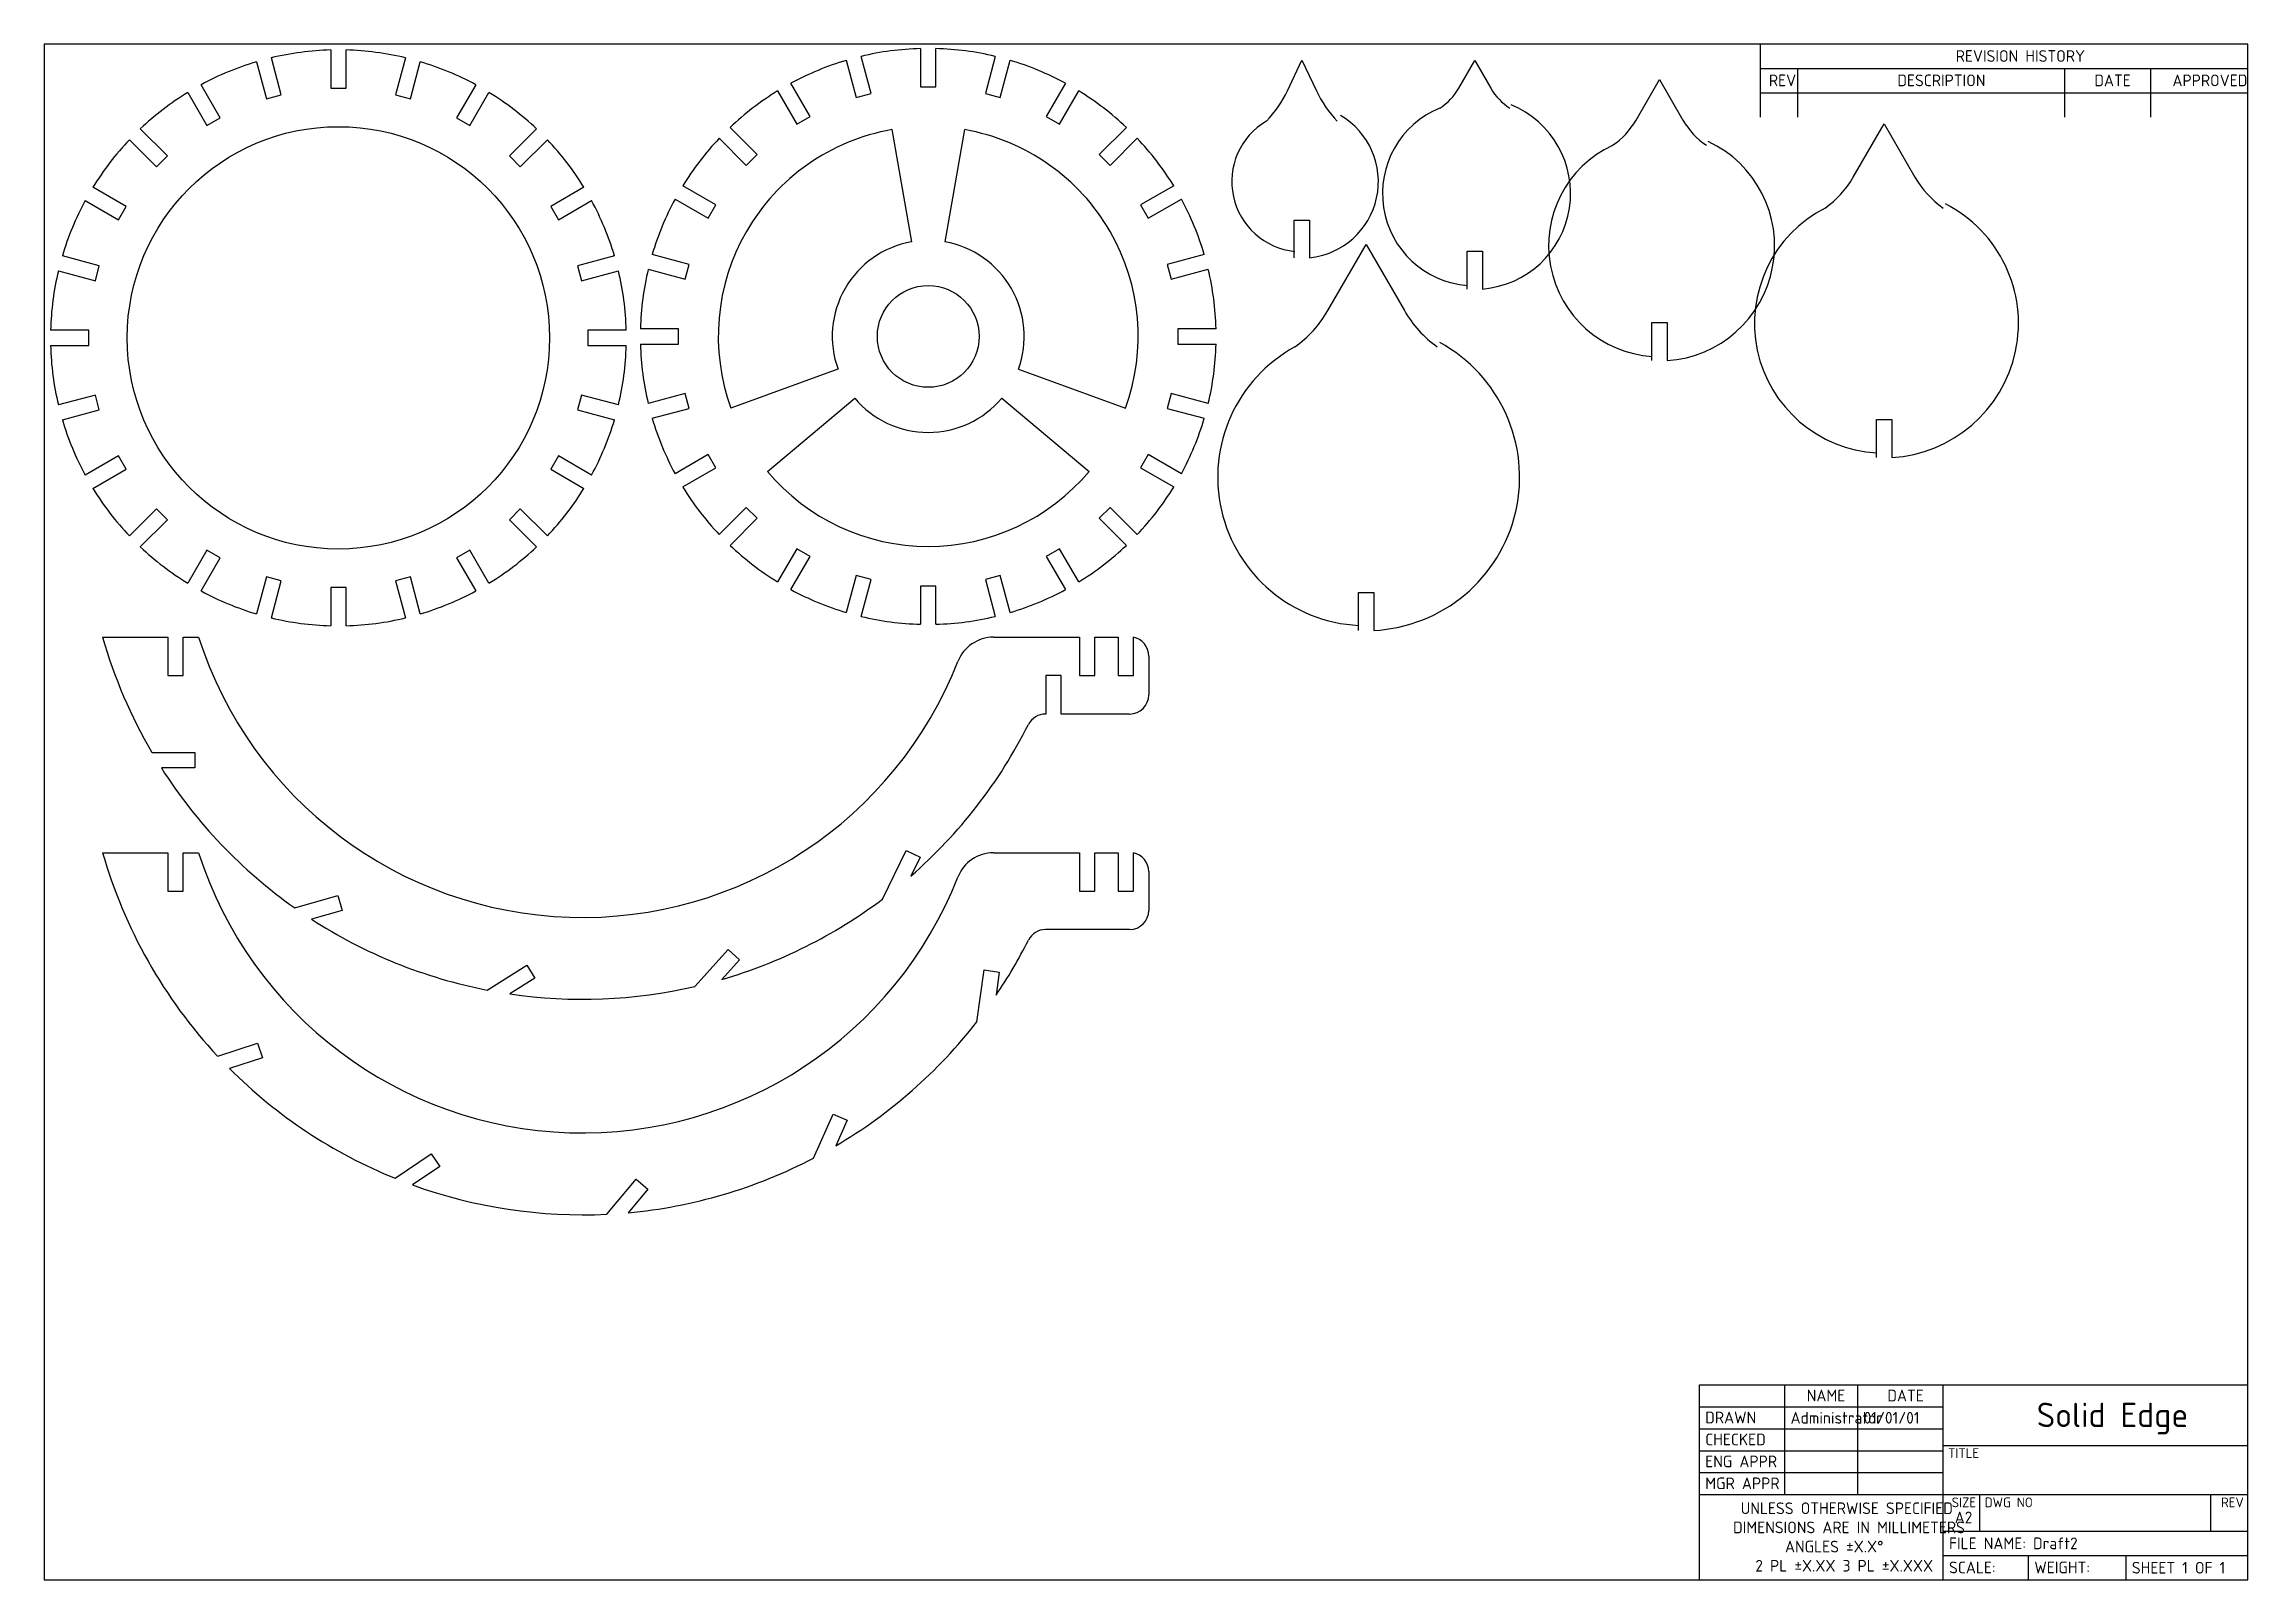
# Model space of a CAD drawing. Header units: millimetres. Extents: x 10 to 584, y 10 to 410.
import ezdxf
from ezdxf.enums import TextEntityAlignment as Align

# ---------------------------------------------------------------- set-up
doc = ezdxf.new("R2010")
doc.units = ezdxf.units.MM
for name, color, linetype in [('BLATT_1', 7, 'Continuous'), ('BLATT_2', 7, 'Continuous'), ('BLATT_3', 7, 'Continuous'), ('BLATT_4', 7, 'Continuous'), ('BLATT_5', 7, 'Continuous'), ('Default', 7, 'Continuous'), ('RING_1', 7, 'Continuous'), ('RING_2', 7, 'Continuous'), ('RIPPE_1', 7, 'Continuous'), ('RIPPE_2', 7, 'Continuous')]:
    doc.layers.add(name, color=color, linetype=linetype)
doc.styles.add('SEACAD_seiso_ttf', font='seiso.ttf')
doc.styles.add('SEACAD_seiso_ttfB', font='seiso.ttf')

# ---------------------------------------------------------------- blocks, each defined once
blk = doc.blocks.new('SE')
at = {"layer": 'RING_1', "color": 7, "linetype": 'Continuous'}
for p, q in [((84.66, 408.46), (84.66, 398.49)), ((88.66, 398.49), (88.66, 408.46)), ((65.32, 405.39), (67.9, 395.75)), ((71.77, 396.79), (69.19, 406.42)), ((104.13, 406.42), (101.55, 396.79)), ((105.41, 395.75), (107.99, 405.39)), ((47.44, 397.41), (52.43, 388.78)), ((55.89, 390.78), (50.9, 399.41)), ((67.9, 395.75), (71.77, 396.79)), ((84.66, 398.49), (88.66, 398.49)), ((101.55, 396.79), (105.41, 395.75)), ((122.41, 399.41), (117.43, 390.78)), ((120.89, 388.78), (125.88, 397.41)), ((52.43, 388.78), (55.89, 390.78)), ((117.43, 390.78), (120.89, 388.78)), ((32.23, 385.08), (39.28, 378.03)), ((42.11, 380.86), (35.06, 387.91)), ((138.26, 387.91), (131.21, 380.86)), ((134.03, 378.03), (141.09, 385.08)), ((39.28, 378.03), (42.11, 380.86)), ((131.21, 380.86), (134.03, 378.03)), ((20.73, 369.24), (29.37, 364.25)), ((31.37, 367.72), (22.73, 372.7)), ((29.37, 364.25), (31.37, 367.72)), ((150.59, 372.7), (141.95, 367.72)), ((141.95, 367.72), (143.95, 364.25)), ((143.95, 364.25), (152.59, 369.24)), ((13.72, 350.96), (23.36, 348.38)), ((24.39, 352.24), (14.76, 354.82)), ((23.36, 348.38), (24.39, 352.24)), ((158.56, 354.82), (148.93, 352.24)), ((148.93, 352.24), (149.96, 348.38)), ((149.96, 348.38), (159.59, 350.96)), ((21.66, 335.49), (11.68, 335.49)), ((21.66, 331.49), (21.66, 335.49)), ((151.66, 335.49), (151.66, 331.49)), ((161.63, 335.49), (151.66, 335.49)), ((11.68, 331.49), (21.66, 331.49)), ((151.66, 331.49), (161.63, 331.49)), ((23.36, 318.59), (13.72, 316.01)), ((24.39, 314.73), (23.36, 318.59)), ((149.96, 318.59), (148.93, 314.73)), ((159.59, 316.01), (149.96, 318.59)), ((14.76, 312.15), (24.39, 314.73)), ((148.93, 314.73), (158.56, 312.15)), ((29.37, 302.72), (20.73, 297.73)), ((22.73, 294.27), (31.37, 299.25)), ((31.37, 299.25), (29.37, 302.72)), ((143.95, 302.72), (141.95, 299.25)), ((141.95, 299.25), (150.59, 294.27)), ((152.59, 297.73), (143.95, 302.72)), ((39.28, 288.94), (32.23, 281.89)), ((42.11, 286.11), (39.28, 288.94)), ((134.03, 288.94), (131.21, 286.11)), ((141.09, 281.89), (134.03, 288.94)), ((35.06, 279.06), (42.11, 286.11)), ((131.21, 286.11), (138.26, 279.06)), ((52.43, 278.19), (47.44, 269.56)), ((50.9, 267.56), (55.89, 276.19)), ((55.89, 276.19), (52.43, 278.19)), ((120.89, 278.19), (117.43, 276.19)), ((117.43, 276.19), (122.41, 267.56)), ((125.88, 269.56), (120.89, 278.19)), ((67.9, 271.22), (65.32, 261.58)), ((71.77, 270.18), (67.9, 271.22)), ((69.19, 260.55), (71.77, 270.18)), ((105.41, 271.22), (101.55, 270.18)), ((101.55, 270.18), (104.13, 260.55)), ((107.99, 261.58), (105.41, 271.22)), ((84.66, 268.49), (84.66, 258.51)), ((88.66, 268.49), (84.66, 268.49)), ((88.66, 258.51), (88.66, 268.49))]:
    blk.add_line(p, q, dxfattribs=at)
blk.add_circle((86.66, 333.49), 55, dxfattribs=at)
for start, end in [(91.52807, 103.47193), (76.52807, 88.47193), (106.52807, 118.47193), (61.52807, 73.47193), (121.52807, 133.47193), (46.52807, 58.47193), (136.52807, 148.47193), (31.52807, 43.47193), (151.52807, 163.47193), (16.52807, 28.47193), (166.52807, 178.47193), (1.52807, 13.47193), (181.52807, 193.47193), (346.52807, 358.47193), (196.52807, 208.47193), (331.52807, 343.47193), (211.52807, 223.47193), (316.52807, 328.47193), (226.52807, 238.47193), (301.52807, 313.47193), (241.52807, 253.47193), (286.52807, 298.47193), (256.52807, 268.47193), (271.52807, 283.47193)]:
    blk.add_arc((86.66, 333.49), 75, start, end, dxfattribs=at)
blk = doc.blocks.new('SE1')
at = {"layer": 'RING_2', "color": 7, "linetype": 'Continuous'}
for p, q in [((238.28, 408.84), (238.28, 398.86)), ((242.28, 398.86), (242.28, 408.84)), ((218.94, 405.77), (221.52, 396.13)), ((225.38, 397.17), (222.8, 406.8)), ((257.75, 406.8), (255.17, 397.17)), ((259.03, 396.13), (261.61, 405.77)), ((201.06, 397.79), (206.04, 389.16)), ((209.51, 391.16), (204.52, 399.79)), ((221.52, 396.13), (225.38, 397.17)), ((238.28, 398.86), (242.28, 398.86)), ((255.17, 397.17), (259.03, 396.13)), ((276.03, 399.79), (271.04, 391.16)), ((274.51, 389.16), (279.49, 397.79)), ((206.04, 389.16), (209.51, 391.16)), ((271.04, 391.16), (274.51, 389.16)), ((185.85, 385.46), (192.9, 378.41)), ((195.73, 381.24), (188.68, 388.29)), ((230.78, 387.72), (235.94, 358.48)), ((249.77, 387.72), (244.62, 358.48)), ((291.88, 388.29), (284.82, 381.24)), ((287.65, 378.41), (294.7, 385.46)), ((192.9, 378.41), (195.73, 381.24)), ((284.82, 381.24), (287.65, 378.41)), ((174.35, 369.62), (182.98, 364.63)), ((184.98, 368.1), (176.35, 373.08)), ((182.98, 364.63), (184.98, 368.1)), ((304.21, 373.08), (295.57, 368.1)), ((295.57, 368.1), (297.57, 364.63)), ((297.57, 364.63), (306.21, 369.62)), ((167.34, 351.34), (176.97, 348.76)), ((178.01, 352.62), (168.38, 355.2)), ((176.97, 348.76), (178.01, 352.62)), ((312.18, 355.2), (302.54, 352.62)), ((302.54, 352.62), (303.58, 348.76)), ((303.58, 348.76), (313.21, 351.34)), ((175.28, 335.86), (165.3, 335.86)), ((175.28, 331.86), (175.28, 335.86)), ((315.25, 335.86), (305.28, 335.86)), ((305.28, 335.86), (305.28, 331.86)), ((165.3, 331.86), (175.28, 331.86)), ((305.28, 331.86), (315.25, 331.86)), ((216.78, 325.31), (188.88, 315.16)), ((263.77, 325.31), (291.67, 315.16)), ((176.97, 318.97), (167.34, 316.39)), ((178.01, 315.11), (176.97, 318.97)), ((198.38, 298.71), (221.13, 317.79)), ((259.43, 317.79), (282.17, 298.71)), ((303.58, 318.97), (302.54, 315.11)), ((313.21, 316.39), (303.58, 318.97)), ((168.38, 312.53), (178.01, 315.11)), ((302.54, 315.11), (312.18, 312.53)), ((182.98, 303.1), (174.35, 298.11)), ((176.35, 294.65), (184.98, 299.63)), ((184.98, 299.63), (182.98, 303.1)), ((297.57, 303.1), (295.57, 299.63)), ((295.57, 299.63), (304.21, 294.65)), ((306.21, 298.11), (297.57, 303.1)), ((192.9, 289.32), (185.85, 282.26)), ((195.73, 286.49), (192.9, 289.32)), ((287.65, 289.32), (284.82, 286.49)), ((294.7, 282.26), (287.65, 289.32)), ((188.68, 279.44), (195.73, 286.49)), ((284.82, 286.49), (291.88, 279.44)), ((206.04, 278.57), (201.06, 269.94)), ((204.52, 267.94), (209.51, 276.57)), ((209.51, 276.57), (206.04, 278.57)), ((274.51, 278.57), (271.04, 276.57)), ((271.04, 276.57), (276.03, 267.94)), ((279.49, 269.94), (274.51, 278.57)), ((221.52, 271.6), (218.94, 261.96)), ((225.38, 270.56), (221.52, 271.6)), ((222.8, 260.93), (225.38, 270.56)), ((259.03, 271.6), (255.17, 270.56)), ((255.17, 270.56), (257.75, 260.93)), ((261.61, 261.96), (259.03, 271.6)), ((242.28, 268.86), (238.28, 268.86)), ((238.28, 268.86), (238.28, 258.89)), ((242.28, 258.89), (242.28, 268.86))]:
    blk.add_line(p, q, dxfattribs=at)
blk.add_circle((240.28, 333.86), 13.25, dxfattribs=at)
for radius, start, end in [(75, 91.52807, 103.47193), (75, 76.52807, 88.47193), (75, 106.52807, 118.47193), (75, 61.52807, 73.47193), (75, 121.52807, 133.47193), (75, 46.52807, 58.47193), (75, 136.52807, 148.47193), (54.69, 100, 200), (54.69, 340, 80), (75, 31.52807, 43.47193), (75, 151.52807, 163.47193), (75, 16.52807, 28.47193), (25, 100, 200), (25, 340, 80), (75, 166.52807, 178.47193), (75, 1.52807, 13.47193), (75, 181.52807, 193.47193), (75, 346.52807, 358.47193), (25, 220, 320), (75, 196.52807, 208.47193), (75, 331.52807, 343.47193), (54.69, 220, 320), (75, 211.52807, 223.47193), (75, 316.52807, 328.47193), (75, 226.52807, 238.47193), (75, 301.52807, 313.47193), (75, 241.52807, 253.47193), (75, 286.52807, 298.47193), (75, 256.52807, 268.47193), (75, 271.52807, 283.47193)]:
    blk.add_arc((240.28, 333.86), radius, start, end, dxfattribs=at)
blk = doc.blocks.new('SE2')
at = {"layer": 'RIPPE_1', "color": 7, "linetype": 'Continuous'}
for p, q in [((25.25, 255.52), (42.25, 255.52)), ((42.25, 255.52), (42.25, 245.52)), ((46.25, 255.52), (50.25, 255.52)), ((46.25, 245.52), (46.25, 255.52)), ((257.3, 255.52), (279.71, 255.52)), ((279.71, 255.52), (279.71, 245.52)), ((283.71, 255.52), (289.71, 255.52)), ((283.71, 245.52), (283.71, 255.52)), ((289.71, 255.52), (289.71, 245.52)), ((293.71, 245.52), (293.71, 255.52)), ((297.71, 250.62), (297.71, 240.52)), ((42.25, 245.52), (46.25, 245.52)), ((270.88, 245.52), (270.88, 235.52)), ((274.88, 245.52), (270.88, 245.52)), ((274.88, 235.52), (274.88, 245.52)), ((279.71, 245.52), (283.71, 245.52)), ((289.71, 245.52), (293.71, 245.52)), ((270.88, 235.52), (270.84, 235.52)), ((292.71, 235.52), (274.88, 235.52)), ((38.11, 225.48), (49.3, 225.48)), ((49.3, 225.48), (49.3, 221.48)), ((49.3, 221.48), (40.55, 221.48)), ((228.39, 187.33), (234.57, 200)), ((234.57, 200), (238.17, 198.25)), ((238.17, 198.25), (235.76, 193.3)), ((75.31, 185.01), (86.5, 188.22)), ((87.6, 184.37), (79.63, 182.09)), ((86.5, 188.22), (87.6, 184.37)), ((179.52, 164.57), (188.18, 174.18)), ((188.18, 174.18), (191.16, 171.51)), ((125.39, 163.63), (135.73, 170.09)), ((137.85, 166.7), (131.32, 162.62)), ((135.73, 170.09), (137.85, 166.7)), ((191.16, 171.51), (186.56, 166.4))]:
    blk.add_line(p, q, dxfattribs=at)
for centre, radius, start, end in [((150.25, 291.23), 130, 195.94237, 210.38191), ((150.25, 287.54), 105, 197.75279, 338.57068), ((257.3, 245.52), 10, 90, 158.57068), ((292.71, 250.62), 5, 0, 78.46304), ((270.84, 230.52), 5, 90, 153.27668), ((292.71, 240.52), 5, 270, 0), ((150.25, 291.23), 130, 311.12481, 333.27668), ((150.25, 291.23), 130, 212.44778, 234.79311), ((150.25, 291.23), 130, 286.2149, 306.9468), ((150.25, 291.23), 130, 237.0927, 258.97455), ((150.25, 291.23), 130, 261.6249, 283.01083)]:
    blk.add_arc(centre, radius, start, end, dxfattribs=at)
blk = doc.blocks.new('SE3')
at = {"layer": 'RIPPE_2', "color": 7, "linetype": 'Continuous'}
for p, q in [((25.25, 199.38), (42.25, 199.38)), ((42.25, 199.38), (42.25, 189.38)), ((46.25, 199.38), (50.25, 199.38)), ((46.25, 189.38), (46.25, 199.38)), ((257.3, 199.38), (279.71, 199.38)), ((279.71, 199.38), (279.71, 189.38)), ((283.71, 199.38), (289.71, 199.38)), ((283.71, 189.38), (283.71, 199.38)), ((289.71, 199.38), (289.71, 189.38)), ((293.71, 189.38), (293.71, 199.38)), ((297.71, 194.48), (297.71, 184.38)), ((42.25, 189.38), (46.25, 189.38)), ((279.71, 189.38), (283.71, 189.38)), ((289.71, 189.38), (293.71, 189.38)), ((292.71, 179.38), (270.84, 179.38)), ((252.94, 155.37), (254.84, 168.86)), ((254.84, 168.86), (258.8, 168.3)), ((258.8, 168.3), (257.95, 162.28)), ((55.22, 146.39), (65.63, 149.78)), ((65.63, 149.78), (66.87, 145.97)), ((66.87, 145.97), (58.31, 143.19)), ((210.4, 119.84), (215.52, 131.34)), ((215.52, 131.34), (219.17, 129.71)), ((219.17, 129.71), (216.22, 123.07)), ((101.41, 114.61), (110.84, 120.97)), ((110.84, 120.97), (113.08, 117.66)), ((113.08, 117.66), (105.97, 112.86)), ((156.58, 105.24), (164.22, 114.35)), ((167.28, 111.78), (162.12, 105.63)), ((164.22, 114.35), (167.28, 111.78))]:
    blk.add_line(p, q, dxfattribs=at)
for centre, radius, start, end in [((150.25, 235.09), 130, 195.94237, 223.02328), ((150.25, 231.4), 105, 197.75279, 338.57068), ((257.3, 189.38), 10, 90, 158.57068), ((292.71, 194.48), 5, 0, 78.46304), ((292.71, 184.38), 5, 270, 0), ((270.84, 174.38), 5, 90, 153.27668), ((150.25, 235.09), 130, 325.9397, 333.27668), ((150.25, 235.09), 130, 300.49059, 322.17666), ((150.25, 235.09), 130, 224.98491, 247.93084), ((150.25, 235.09), 130, 275.23841, 297.5592), ((150.25, 235.09), 130, 250.08332, 272.78692)]:
    blk.add_arc(centre, radius, start, end, dxfattribs=at)
blk = doc.blocks.new('SE4')
at = {"layer": 'BLATT_1', "color": 7, "linetype": 'Continuous'}
for p, q in [((333.84, 397.86), (337.6, 405.8)), ((337.6, 405.8), (341.37, 397.86)), ((335.6, 354.35), (335.6, 364.18)), ((335.6, 364.18), (339.6, 364.18)), ((339.6, 364.18), (339.6, 354.35))]:
    blk.add_line(p, q, dxfattribs=at)
for centre, start, end in [((306.73, 410.72), 316.15818, 334.62307), ((368.47, 410.72), 205.37693, 223.84182)]:
    blk.add_arc(centre, 30, start, end, dxfattribs=at)
for major_axis, start_param, end_param in [((0, 19.92), 3.242153, 5.753337), ((0, 18.27), 0.529848, 3.041032)]:
    blk.add_ellipse((337.6, 374.18), major_axis=major_axis, ratio=1, start_param=start_param, end_param=end_param, dxfattribs=at)
blk = doc.blocks.new('SE5')
at = {"layer": 'BLATT_2', "color": 7, "linetype": 'Continuous'}
for p, q in [((378.46, 398.49), (382.64, 405.72)), ((382.64, 405.72), (386.81, 398.49)), ((380.64, 346.21), (380.64, 356.08)), ((380.64, 356.08), (384.64, 356.08)), ((384.64, 356.08), (384.64, 346.21))]:
    blk.add_line(p, q, dxfattribs=at)
for centre, start, end in [((365.47, 405.99), 302.54915, 330), ((399.8, 405.99), 210, 237.45085)]:
    blk.add_arc(centre, 15, start, end, dxfattribs=at)
for major_axis, start_param, end_param in [((0, 24.05), 0.38781, 3.061362), ((0, 24.95), 3.221823, 5.895375)]:
    blk.add_ellipse((382.64, 371.08), major_axis=major_axis, ratio=1, start_param=start_param, end_param=end_param, dxfattribs=at)
blk = doc.blocks.new('SE6')
at = {"layer": 'BLATT_3', "color": 7, "linetype": 'Continuous'}
for p, q in [((424.65, 390.22), (430.75, 400.77)), ((430.75, 400.77), (436.84, 390.22)), ((428.75, 327.57), (428.75, 337.47)), ((428.75, 337.47), (432.75, 337.47)), ((432.75, 337.47), (432.75, 327.57))]:
    blk.add_line(p, q, dxfattribs=at)
for centre, start, end in [((407.33, 400.22), 303.97116, 330), ((454.16, 400.22), 210, 236.02884)]:
    blk.add_arc(centre, 20, start, end, dxfattribs=at)
for major_axis, start_param, end_param in [((0, 29.97), 3.208374, 5.845546), ((0, 28.88), 0.43764, 3.074811)]:
    blk.add_ellipse((430.75, 357.47), major_axis=major_axis, ratio=1, start_param=start_param, end_param=end_param, dxfattribs=at)
blk = doc.blocks.new('SE7')
at = {"layer": 'BLATT_4', "color": 7, "linetype": 'Continuous'}
for p, q in [((481.22, 375.31), (489.25, 389.21)), ((489.25, 389.21), (497.28, 375.31)), ((487.25, 302.33), (487.25, 312.25)), ((487.25, 312.25), (491.25, 312.25)), ((491.25, 312.25), (491.25, 302.33))]:
    blk.add_line(p, q, dxfattribs=at)
for centre, start, end in [((459.57, 387.81), 304.87143, 330), ((518.93, 387.81), 210, 235.12857)]:
    blk.add_arc(centre, 25, start, end, dxfattribs=at)
for major_axis, start_param, end_param in [((0, 34.98), 3.1988, 5.809996), ((0, 33.76), 0.47319, 3.084385)]:
    blk.add_ellipse((489.25, 337.25), major_axis=major_axis, ratio=1, start_param=start_param, end_param=end_param, dxfattribs=at)
blk = doc.blocks.new('SE8')
at = {"layer": 'BLATT_5', "color": 7, "linetype": 'Continuous'}
for p, q in [((344.37, 340.58), (354.33, 357.84)), ((354.33, 357.84), (364.3, 340.58)), ((352.33, 257.28), (352.33, 267.21)), ((352.33, 267.21), (356.33, 267.21)), ((356.33, 267.21), (356.33, 257.28))]:
    blk.add_line(p, q, dxfattribs=at)
for centre, start, end in [((318.39, 355.58), 305.49314, 330), ((390.28, 355.58), 210, 234.50686)]:
    blk.add_arc(centre, 30, start, end, dxfattribs=at)
for major_axis, start_param, end_param in [((0, 38.66), 0.499749, 3.091553), ((0, 39.98), 3.191633, 5.783436)]:
    blk.add_ellipse((354.33, 297.21), major_axis=major_axis, ratio=1, start_param=start_param, end_param=end_param, dxfattribs=at)
blk = doc.blocks.new('SEANNOT_GROUP')
at = {"layer": 'Default', "color": 7, "linetype": 'Continuous', "style": 'SEACAD_seiso_ttf'}
blk.add_text('Administrator', height=3.048, dxfattribs=at).set_placement((464.874, 53.7515), align=Align.TOP_LEFT)
blk = doc.blocks.new('SEANNOT_GROUP1')
at = {"layer": 'Default', "color": 7, "linetype": 'Continuous', "style": 'SEACAD_seiso_ttf'}
blk.add_text('01/01/01', height=3.048, dxfattribs=at).set_placement((483.924, 53.7515), align=Align.TOP_LEFT)
blk = doc.blocks.new('SEANNOT_GROUP5')
at = {"layer": 'Default', "color": 7, "linetype": 'Continuous', "style": 'SEACAD_seiso_ttf'}
blk.add_text('FILE NAME: Draft2', height=3.048, dxfattribs=at).set_placement((506.149, 21.049), align=Align.TOP_LEFT)
blk = doc.blocks.new('SEANNOT_GROUP6')
at = {"layer": 'Default', "color": 7, "linetype": 'Continuous', "style": 'SEACAD_seiso_ttf'}
blk.add_text('SHEET 1 OF 1', height=3.048, dxfattribs=at).set_placement((553.774, 14.699), align=Align.TOP_LEFT)

msp = doc.modelspace()

# ---------------------------------------------------------------- linework, layer by layer
at = {"layer": 'Default', "color": 7, "linetype": 'Continuous'}
for p, q in [((584, 410), (10, 410)), ((10, 410), (10, 10)), ((457, 410), (457, 390.95)), ((584, 10), (584, 410)), ((457, 403.65), (584, 403.65)), ((466.65, 403.65), (466.65, 390.95)), ((536.25, 403.65), (536.25, 390.95)), ((558.6, 403.65), (558.6, 390.95)), ((457, 397.3), (584, 397.3)), ((441.12, 10), (441.12, 60.8)), ((441.12, 60.8), (584, 60.8)), ((463.35, 32.23), (463.35, 60.8)), ((482.4, 32.23), (482.4, 60.8)), ((504.62, 10), (504.62, 60.8)), ((441.12, 55.09), (504.62, 55.09)), ((441.12, 49.37), (504.62, 49.37)), ((441.12, 43.66), (504.62, 43.66)), ((504.62, 45.05), (584, 45.05)), ((441.12, 37.94), (504.62, 37.94)), ((441.12, 32.23), (584, 32.23)), ((514.15, 22.7), (514.15, 32.1)), ((574.35, 22.7), (574.35, 32.1)), ((504.62, 22.7), (584, 22.7)), ((504.62, 16.35), (584, 16.35)), ((526.85, 10), (526.85, 16.35)), ((552.25, 10), (552.25, 16.35)), ((10, 10), (584, 10))]:
    msp.add_line(p, q, dxfattribs=at)

# ---------------------------------------------------------------- block references
at = {"layer": 'Default'}
for name in ['SE', 'SE1', 'SE4', 'SE5', 'SE6', 'SE7', 'SE8', 'SE2', 'SE3', 'SEANNOT_GROUP', 'SEANNOT_GROUP1', 'SEANNOT_GROUP5', 'SEANNOT_GROUP6']:
    msp.add_blockref(name, (0, 0), dxfattribs=at)

# ---------------------------------------------------------------- texts
at = {"layer": 'Default', "color": 7, "linetype": 'Continuous'}
for s, height, style, p in [('REVISION HISTORY', 3.048, 'SEACAD_seiso_ttf', (507.89, 408.42)), ('REV', 3.048, 'SEACAD_seiso_ttf', (459.23, 402.07)), ('DESCRIPTION', 3.048, 'SEACAD_seiso_ttf', (492.69, 402.07)), ('DATE', 3.048, 'SEACAD_seiso_ttf', (544, 402.07)), ('APPROVED', 3.048, 'SEACAD_seiso_ttf', (564.34, 402.07)), ('NAME', 3.048, 'SEACAD_seiso_ttf', (469.1, 59.54)), ('DATE', 3.048, 'SEACAD_seiso_ttf', (490.08, 59.54)), ('DRAWN', 3.048, 'SEACAD_seiso_ttf', (442.65, 53.82)), ('Solid Edge', 6.35, 'SEACAD_seiso_ttfB', (529.01, 56.15)), ('CHECKED', 3.048, 'SEACAD_seiso_ttf', (442.65, 48.11)), ('ENG APPR', 3.048, 'SEACAD_seiso_ttf', (442.65, 42.39)), ('TITLE', 2.54, 'SEACAD_seiso_ttf', (505.89, 44.3)), ('MGR APPR', 3.048, 'SEACAD_seiso_ttf', (442.65, 36.68)), ('UNLESS OTHERWISE SPECIFIED', 3.048, 'SEACAD_seiso_ttf', (451.89, 30.19)), ('SIZE', 2.54, 'SEACAD_seiso_ttf', (506.85, 31.47)), ('DWG NO', 2.54, 'SEACAD_seiso_ttf', (515.42, 31.47)), ('REV', 2.54, 'SEACAD_seiso_ttf', (577.01, 31.47)), ('DIMENSIONS ARE IN MILLIMETERS', 3.048, 'SEACAD_seiso_ttf', (449.91, 25.2)), ('A2', 3.048, 'SEACAD_seiso_ttfB', (507.62, 27.79)), ('ANGLES ±X.X°', 3.048, 'SEACAD_seiso_ttf', (463.42, 20.21)), ('2 PL ±X.XX 3 PL ±X.XXX', 3.048, 'SEACAD_seiso_ttf', (455.7, 15.22)), ('SCALE:', 3.048, 'SEACAD_seiso_ttf', (506.15, 14.77)), ('WEIGHT:', 3.048, 'SEACAD_seiso_ttf', (528.37, 14.77))]:
    msp.add_text(s, height=height, dxfattribs=dict(at, style=style)).set_placement(p, align=Align.TOP_LEFT)

doc.saveas('drawing.dxf')
